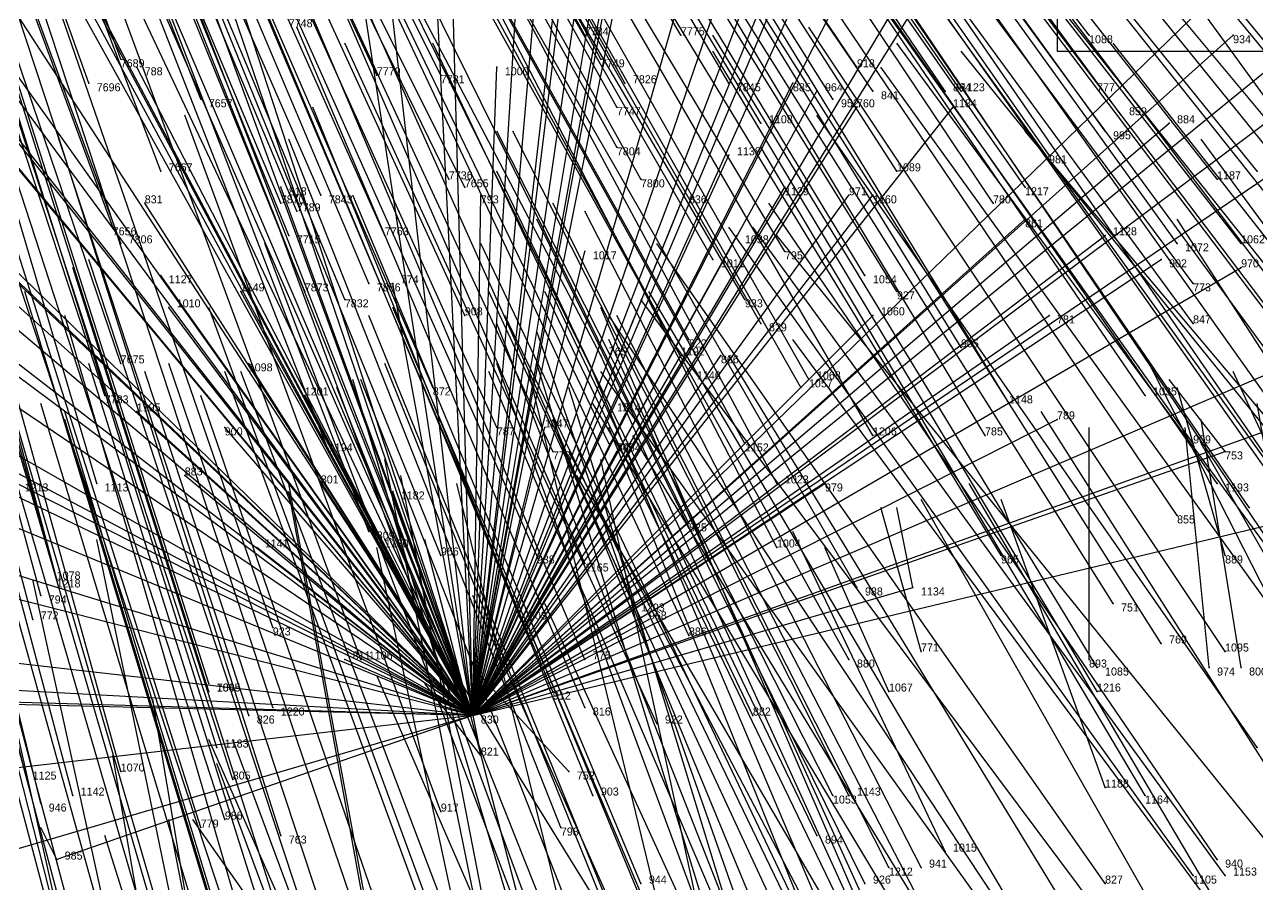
# Model space of a CAD drawing. Extents: x -0.5 to 0.59, y -0.5 to 0.59.
# Drawn here: x 0.102 to 0.256, y -0.4161 to -0.3087 of the extents above; entities that cross this region are included whole.
import ezdxf

# ---------------------------------------------------------------- set-up
doc = ezdxf.new("R2010")
doc.units = 0
for name, color, linetype in [('Clients', 3, 'CONTINUOUS'), ('Facilities', 3, 'CONTINUOUS'), ('Facilities_lines', 3, 'CONTINUOUS'), ('Min_max_boxes', 1, 'CONTINUOUS'), ('Normals', 1, 'CONTINUOUS'), ('Source_points', 5, 'CONTINUOUS'), ('Text', 3, 'CONTINUOUS')]:
    doc.layers.add(name, color=color, linetype=linetype)

msp = doc.modelspace()

# ---------------------------------------------------------------- linework, layer by layer
at = {"layer": 'Clients', "color": 5}
for p in [(0.253, -0.31, -1.25), (0.116, -0.314, -1.25), (0.161, -0.314, -1.25), (0.198, -0.316, -1.25), (0.201, -0.317, -1.25), (0.206, -0.319, -1.25), (0.218, -0.319, -1.25), (0.245, -0.321, -1.25), (0.19, -0.325, -1.25), (0.134, -0.329, -1.25), (0.197, -0.329, -1.25), (0.117, -0.331, -1.25), (0.159, -0.33, -1.25), (0.184, -0.331, -1.25), (0.205, -0.33, -1.25), (0.208, -0.33, -1.25), (0.227, -0.333, -1.25), (0.191, -0.335, -1.25), (0.237, -0.335, -1.25), (0.172, -0.337, -1.25), (0.244, -0.338, -1.25), (0.119, -0.34, -1.25), (0.254, -0.339, -1.25), (0.148, -0.341, -1.25), (0.129, -0.342, -1.25), (0.12, -0.344, -1.25), (0.208, -0.345, -1.25), (0.23, -0.345, -1.25), (0.13, -0.351, -1.25), (0.184, -0.35, -1.25), (0.189, -0.35, -1.25), (0.137, -0.355, -1.25), (0.116, -0.357, -1.25), (0.231, -0.358, -1.25), (0.127, -0.359, -1.25), (0.167, -0.359, -1.25), (0.176, -0.362, -1.25), (0.252, -0.362, -1.25), (0.122, -0.365, -1.25), (0.139, -0.366, -1.25), (0.202, -0.366, -1.25), (0.148, -0.367, -1.25), (0.131, -0.374, -1.25), (0.147, -0.373, -1.25), (0.213, -0.379, -1.25), (0.18, -0.383, -1.25), (0.142, -0.388, -1.25), (0.159, -0.4, -1.25), (0.106, -0.413, -1.25)]:
    msp.add_point(p, dxfattribs=at)
at = {"layer": 'Facilities', "color": 3}
for p in [(0.172, -0.31, -0.886), (0.184, -0.31, -0.9), (0.235, -0.31, -0.973), (0.114, -0.313, -0.833), (0.174, -0.313, -0.895), (0.206, -0.314, -0.938), (0.146, -0.315, -0.867), (0.154, -0.315, -0.877), (0.11, -0.316, -0.837), (0.177, -0.316, -0.906), (0.19, -0.316, -0.922), (0.208, -0.317, -0.949), (0.217, -0.317, -0.96), (0.219, -0.317, -0.962), (0.236, -0.316, -0.987), (0.124, -0.318, -0.854), (0.203, -0.318, -0.944), (0.176, -0.319, -0.911), (0.239, -0.32, -0.998), (0.194, -0.321, -0.937), (0.237, -0.322, -1), (0.176, -0.324, -0.922), (0.23, -0.325, -0.996), (0.119, -0.327, -0.87), (0.155, -0.328, -0.906), (0.179, -0.328, -0.934), (0.211, -0.327, -0.971), (0.251, -0.328, -1.031), (0.256, -0.327, -1.039), (0.157, -0.329, -0.911), (0.227, -0.329, -1), (0.134, -0.331, -0.891), (0.139, -0.33, -0.895), (0.223, -0.331, -0.997), (0.136, -0.332, -0.896), (0.113, -0.334, -0.881), (0.135, -0.335, -0.904), (0.147, -0.335, -0.914), (0.114, -0.336, -0.886), (0.197, -0.337, -0.976), (0.246, -0.336, -1.042), (0.254, -0.336, -1.052), (0.188, -0.338, -0.968), (0.207, -0.34, -0.996), (0.145, -0.341, -0.927), (0.248, -0.341, -1.054), (0.137, -0.342, -0.92), (0.142, -0.343, -0.929), (0.192, -0.343, -0.982), (0.211, -0.342, -1.005), (0.157, -0.345, -0.947), (0.194, -0.346, -0.993), (0.248, -0.346, -1.063), (0.185, -0.348, -0.986), (0.219, -0.349, -1.029), (0.114, -0.351, -0.922), (0.174, -0.35, -0.977), (0.185, -0.352, -0.995), (0.153, -0.354, -0.965), (0.199, -0.354, -1.015), (0.2, -0.353, -1.014), (0.112, -0.355, -0.931), (0.242, -0.355, -1.075), (0.175, -0.356, -0.992), (0.225, -0.356, -1.052), (0.161, -0.359, -0.984), (0.208, -0.36, -1.038), (0.222, -0.36, -1.057), (0.175, -0.361, -1.004), (0.192, -0.361, -1.023), (0.248, -0.361, -1.095), (0.14, -0.362, -0.969), (0.168, -0.362, -0.998), (0.111, -0.366, -0.958), (0.196, -0.366, -1.037), (0.251, -0.366, -1.111), (0.255, -0.369, -1.122), (0.185, -0.371, -1.037), (0.246, -0.37, -1.111), (0.145, -0.372, -0.999), (0.196, -0.374, -1.055), (0.154, -0.375, -1.013), (0.166, -0.375, -1.025), (0.224, -0.375, -1.092), (0.252, -0.375, -1.25), (0.172, -0.376, -1.034), (0.106, -0.378, -0.981), (0.106, -0.378, -0.981), (0.104, -0.38, -0.986), (0.206, -0.379, -1.08), (0.178, -0.381, -1.052), (0.238, -0.381, -1.124), (0.103, -0.383, -0.991), (0.164, -0.383, -1.041), (0.133, -0.384, -1.016), (0.185, -0.385, -1.066), (0.244, -0.386, -1.141), (0.144, -0.388, -1.035), (0.172, -0.388, -1.061), (0.205, -0.388, -1.098), (0.214, -0.387, -1.25), (0.235, -0.388, -1.25), (0.252, -0.387, -1.153), (0.236, -0.389, -1.139), (0.25, -0.389, -1.25), (0.254, -0.389, -1.25), (0.125, -0.391, -1.027), (0.125, -0.392, -1.028), (0.168, -0.392, -1.067), (0.21, -0.392, -1.25), (0.236, -0.392, -1.142), (0.133, -0.394, -1.041), (0.172, -0.394, -1.075), (0.13, -0.395, -1.04), (0.158, -0.395, -1.25), (0.193, -0.395, -1.098), (0.181, -0.396, -1.089), (0.126, -0.399, -1.046), (0.256, -0.399, -1.185), (0.102, -0.402, -1.037), (0.114, -0.402, -1.044), (0.17, -0.402, -1.25), (0.128, -0.403, -1.056), (0.108, -0.405, -1.047), (0.173, -0.405, -1.101), (0.203, -0.405, -1.132), (0.205, -0.405, -1.135), (0.237, -0.404, -1.25), (0.242, -0.405, -1.179), (0.104, -0.406, -1.048), (0.127, -0.408, -1.067), (0.154, -0.407, -1.088), (0.124, -0.409, -1.068), (0.169, -0.409, -1.107), (0.134, -0.41, -1.079), (0.201, -0.41, -1.142), (0.217, -0.412, -1.25), (0.21, -0.414, -1.161), (0.214, -0.414, -1.165), (0.251, -0.413, -1.209), (0.248, -0.415, -1.21), (0.252, -0.415, -1.214), (0.179, -0.416, -1.132), (0.207, -0.416, -1.162), (0.237, -0.416, -1.196)]:
    msp.add_point(p, dxfattribs=at)
at = {"layer": 'Facilities_lines', "color": 3}
for q in [(0.085, -0.257, -1.25), (0.111, -0.257, -1.25), (0.211, -0.256, -1.25), (0.181, -0.257, -1.25), (0.083, -0.26, -1.25), (0.215, -0.26, -1.25), (0.059, -0.261, -1.25), (0.064, -0.263, -1.25), (0.166, -0.263, -1.25), (0.106, -0.264, -1.25), (0.143, -0.264, -1.25), (0.111, -0.267, -1.25), (0.169, -0.268, -1.25), (0.091, -0.269, -1.25), (0.109, -0.269, -1.25), (0.099, -0.27, -1.25), (0.236, -0.27, -1.25), (0.181, -0.271, -1.25), (0.104, -0.272, -1.25), (0.08, -0.275, -1.25), (0.181, -0.28, -1.25), (0.039, -0.282, -1.25), (0.046, -0.286, -1.25), (0.174, -0.285, -1.25), (0.038, -0.287, -1.25), (0.069, -0.288, -1.25), (0.1, -0.288, -1.25), (0.155, -0.287, -1.25), (0.195, -0.287, -1.25), (0.034, -0.29, -1.25), (0.177, -0.29, -1.25), (0.22, -0.291, -1.25), (0.211, -0.291, -1.25), (0.05, -0.292, -1.25), (0.153, -0.295, -1.25), (0.143, -0.297, -1.25), (0.17, -0.297, -1.25), (0.259, -0.297, -1.25), (0.081, -0.298, -1.25), (0.186, -0.298, -1.25), (0.169, -0.299, -1.25), (0.197, -0.299, -1.25), (0.08, -0.301, -1.25), (0.128, -0.303, -1.25), (0.216, -0.302, -1.25), (0.199, -0.304, -1.25), (0.12, -0.306, -1.25), (0.265, -0.308, -1.25), (0.091, -0.31, -1.25), (0.253, -0.31, -1.25), (0.116, -0.314, -1.25), (0.161, -0.314, -1.25), (0.265, -0.315, -1.25), (0.057, -0.317, -1.25), (0.198, -0.316, -1.25), (0.201, -0.317, -1.25), (0.206, -0.319, -1.25), (0.218, -0.319, -1.25), (0.245, -0.321, -1.25), (0.267, -0.321, -1.25), (0.053, -0.324, -1.25), (0.064, -0.325, -1.25), (0.19, -0.325, -1.25), (0.034, -0.329, -1.25), (0.134, -0.329, -1.25), (0.197, -0.329, -1.25), (0.046, -0.331, -1.25), (0.117, -0.331, -1.25), (0.159, -0.33, -1.25), (0.205, -0.33, -1.25), (0.208, -0.33, -1.25), (0.184, -0.331, -1.25), (0.227, -0.333, -1.25), (0.191, -0.335, -1.25), (0.237, -0.335, -1.25), (0.172, -0.337, -1.25), (0.244, -0.338, -1.25), (0.119, -0.34, -1.25), (0.254, -0.339, -1.25), (0.148, -0.341, -1.25), (0.129, -0.342, -1.25), (0.034, -0.344, -1.25), (0.12, -0.344, -1.25), (0.23, -0.345, -1.25), (0.208, -0.345, -1.25), (0.272, -0.346, -1.25), (0.13, -0.351, -1.25), (0.189, -0.35, -1.25), (0.184, -0.35, -1.25), (0.275, -0.353, -1.25), (0.137, -0.355, -1.25), (0.116, -0.357, -1.25), (0.231, -0.358, -1.25), (0.041, -0.359, -1.25), (0.083, -0.359, -1.25), (0.127, -0.359, -1.25), (0.167, -0.359, -1.25), (0.252, -0.362, -1.25), (0.176, -0.362, -1.25), (0.122, -0.365, -1.25), (0.101, -0.366, -1.25), (0.139, -0.366, -1.25), (0.202, -0.366, -1.25), (0.148, -0.367, -1.25), (0.275, -0.367, -1.25), (0.06, -0.37, -1.25), (0.131, -0.374, -1.25), (0.147, -0.373, -1.25), (0.213, -0.379, -1.25), (0.18, -0.383, -1.25), (0.062, -0.384, -1.25), (0.142, -0.388, -1.25), (0.067, -0.39, -1.25), (0.033, -0.392, -1.25), (0.088, -0.393, -1.25), (0.062, -0.406, -1.25), (0.076, -0.419, -1.25), (0.106, -0.413, -1.25), (0.159, -0.4, -1.25)]:
    msp.add_line((0.158, -0.395, -1.25), q, dxfattribs=at)
at = {"layer": 'Min_max_boxes', "color": 1}
for p, q in [((0.231, -0.039, -1.25), (0.231, -0.312, -1.25)), ((0.231, -0.039, -1.25), (0.231, -0.312, -1.25)), ((0.231, -0.312, -1.25), (0.421, -0.312, -1.25)), ((0.231, -0.312, -1.25), (0.421, -0.312, -1.25)), ((0.231, -0.312, -1.25), (0.231, -0.312, -1.25))]:
    msp.add_line(p, q, dxfattribs=at)
at = {"layer": 'Normals', "color": 1}
for p, q in [((0.114, -0.313, -0.833), (0.082, -0.226, -0.871)), ((0.11, -0.316, -0.837), (0.079, -0.229, -0.874)), ((0.172, -0.31, -0.886), (0.128, -0.229, -0.924)), ((0.184, -0.31, -0.9), (0.137, -0.229, -0.937)), ((0.146, -0.315, -0.867), (0.107, -0.231, -0.905)), ((0.124, -0.318, -0.854), (0.09, -0.232, -0.891)), ((0.174, -0.313, -0.895), (0.13, -0.232, -0.933)), ((0.154, -0.315, -0.877), (0.113, -0.233, -0.915)), ((0.177, -0.316, -0.906), (0.132, -0.235, -0.943)), ((0.19, -0.316, -0.922), (0.143, -0.236, -0.96)), ((0.206, -0.314, -0.938), (0.154, -0.237, -0.976)), ((0.235, -0.31, -0.973), (0.179, -0.236, -1.01)), ((0.176, -0.319, -0.911), (0.131, -0.238, -0.948)), ((0.119, -0.327, -0.87), (0.086, -0.24, -0.907)), ((0.203, -0.318, -0.944), (0.154, -0.24, -0.981)), ((0.217, -0.317, -0.96), (0.165, -0.24, -0.997)), ((0.219, -0.317, -0.962), (0.166, -0.24, -0.999)), ((0.194, -0.321, -0.937), (0.146, -0.241, -0.975)), ((0.208, -0.317, -0.949), (0.156, -0.241, -0.986)), ((0.176, -0.324, -0.922), (0.131, -0.243, -0.959)), ((0.236, -0.316, -0.987), (0.18, -0.242, -1.023)), ((0.155, -0.328, -0.906), (0.114, -0.244, -0.943)), ((0.134, -0.331, -0.891), (0.098, -0.245, -0.929)), ((0.136, -0.332, -0.896), (0.1, -0.246, -0.934)), ((0.139, -0.33, -0.895), (0.102, -0.245, -0.933)), ((0.157, -0.329, -0.911), (0.115, -0.245, -0.947)), ((0.239, -0.32, -0.998), (0.184, -0.245, -1.035)), ((0.113, -0.334, -0.881), (0.081, -0.247, -0.918)), ((0.179, -0.328, -0.934), (0.134, -0.247, -0.971)), ((0.237, -0.322, -1), (0.183, -0.247, -1.037)), ((0.114, -0.336, -0.886), (0.082, -0.249, -0.924)), ((0.135, -0.335, -0.904), (0.1, -0.249, -0.941)), ((0.211, -0.327, -0.971), (0.16, -0.248, -1.008)), ((0.23, -0.325, -0.996), (0.177, -0.249, -1.033)), ((0.147, -0.335, -0.914), (0.109, -0.25, -0.951)), ((0.223, -0.331, -0.997), (0.171, -0.253, -1.034)), ((0.227, -0.329, -1), (0.174, -0.253, -1.037)), ((0.251, -0.328, -1.031), (0.193, -0.254, -1.068)), ((0.256, -0.327, -1.039), (0.198, -0.255, -1.076)), ((0.137, -0.342, -0.92), (0.102, -0.256, -0.957)), ((0.142, -0.343, -0.929), (0.106, -0.257, -0.965)), ((0.145, -0.341, -0.927), (0.109, -0.256, -0.964)), ((0.197, -0.337, -0.976), (0.149, -0.257, -1.013)), ((0.188, -0.338, -0.968), (0.142, -0.258, -1.005)), ((0.262, -0.33, -1.053), (0.204, -0.258, -1.091)), ((0.157, -0.345, -0.947), (0.118, -0.26, -0.984)), ((0.207, -0.34, -0.996), (0.159, -0.261, -1.034)), ((0.246, -0.336, -1.042), (0.192, -0.261, -1.079)), ((0.114, -0.351, -0.922), (0.084, -0.263, -0.958)), ((0.192, -0.343, -0.982), (0.145, -0.263, -1.02)), ((0.211, -0.342, -1.005), (0.162, -0.263, -1.042)), ((0.254, -0.336, -1.052), (0.197, -0.263, -1.09)), ((0.262, -0.336, -1.065), (0.204, -0.263, -1.103)), ((0.194, -0.346, -0.993), (0.148, -0.266, -1.031)), ((0.27, -0.336, -1.079), (0.211, -0.265, -1.116)), ((0.112, -0.355, -0.931), (0.083, -0.267, -0.968)), ((0.174, -0.35, -0.977), (0.131, -0.268, -1.015)), ((0.185, -0.348, -0.986), (0.14, -0.267, -1.023)), ((0.248, -0.341, -1.054), (0.193, -0.267, -1.092)), ((0.153, -0.354, -0.965), (0.116, -0.269, -1.002)), ((0.219, -0.349, -1.029), (0.17, -0.269, -1.066)), ((0.185, -0.352, -0.995), (0.141, -0.271, -1.033)), ((0.248, -0.346, -1.063), (0.193, -0.271, -1.101)), ((0.2, -0.353, -1.014), (0.154, -0.272, -1.051)), ((0.262, -0.345, -1.082), (0.204, -0.272, -1.12)), ((0.175, -0.356, -0.992), (0.134, -0.273, -1.03)), ((0.199, -0.354, -1.015), (0.153, -0.273, -1.052)), ((0.14, -0.362, -0.969), (0.106, -0.275, -1.007)), ((0.161, -0.359, -0.984), (0.123, -0.275, -1.022)), ((0.261, -0.349, -1.091), (0.205, -0.275, -1.128)), ((0.264, -0.349, -1.093), (0.208, -0.275, -1.13)), ((0.225, -0.356, -1.052), (0.176, -0.276, -1.088)), ((0.262, -0.351, -1.095), (0.206, -0.277, -1.132)), ((0.111, -0.366, -0.958), (0.085, -0.278, -0.995)), ((0.168, -0.362, -0.998), (0.129, -0.278, -1.036)), ((0.175, -0.361, -1.004), (0.135, -0.278, -1.042)), ((0.192, -0.361, -1.023), (0.147, -0.28, -1.059)), ((0.208, -0.36, -1.038), (0.161, -0.279, -1.075)), ((0.222, -0.36, -1.057), (0.174, -0.28, -1.093)), ((0.242, -0.355, -1.075), (0.19, -0.279, -1.113)), ((0.262, -0.356, -1.105), (0.207, -0.281, -1.142)), ((0.196, -0.366, -1.037), (0.152, -0.284, -1.074)), ((0.293, -0.356, -1.152), (0.234, -0.284, -1.189)), ((0.294, -0.356, -1.155), (0.235, -0.284, -1.192)), ((0.145, -0.372, -0.999), (0.112, -0.286, -1.037)), ((0.248, -0.361, -1.095), (0.194, -0.285, -1.132)), ((0.106, -0.378, -0.981), (0.082, -0.288, -1.018)), ((0.185, -0.371, -1.037), (0.144, -0.288, -1.074)), ((0.257, -0.363, -1.113), (0.203, -0.288, -1.15)), ((0.106, -0.378, -0.981), (0.081, -0.289, -1.019)), ((0.154, -0.375, -1.013), (0.119, -0.289, -1.051)), ((0.104, -0.38, -0.986), (0.08, -0.291, -1.023)), ((0.166, -0.375, -1.025), (0.128, -0.29, -1.062)), ((0.172, -0.376, -1.034), (0.135, -0.291, -1.072)), ((0.196, -0.374, -1.055), (0.153, -0.291, -1.092)), ((0.251, -0.366, -1.111), (0.198, -0.29, -1.148)), ((0.103, -0.383, -0.991), (0.079, -0.293, -1.028)), ((0.246, -0.37, -1.111), (0.194, -0.293, -1.148)), ((0.255, -0.369, -1.122), (0.203, -0.293, -1.159)), ((0.267, -0.369, -1.139), (0.213, -0.293, -1.176)), ((0.133, -0.384, -1.016), (0.103, -0.297, -1.054)), ((0.164, -0.383, -1.041), (0.128, -0.297, -1.078)), ((0.178, -0.381, -1.052), (0.14, -0.296, -1.088)), ((0.224, -0.375, -1.092), (0.176, -0.296, -1.13)), ((0.185, -0.385, -1.066), (0.145, -0.3, -1.103)), ((0.206, -0.379, -1.08), (0.16, -0.299, -1.117)), ((0.26, -0.377, -1.145), (0.208, -0.3, -1.181)), ((0.267, -0.377, -1.154), (0.214, -0.3, -1.191)), ((0.144, -0.388, -1.035), (0.112, -0.301, -1.072)), ((0.125, -0.391, -1.027), (0.097, -0.303, -1.065)), ((0.172, -0.388, -1.061), (0.136, -0.303, -1.099)), ((0.238, -0.381, -1.124), (0.189, -0.303, -1.161)), ((0.125, -0.392, -1.028), (0.097, -0.304, -1.066)), ((0.305, -0.384, -1.227), (0.247, -0.304, -1.216)), ((0.133, -0.394, -1.041), (0.104, -0.306, -1.077)), ((0.271, -0.384, -1.174), (0.216, -0.306, -1.204)), ((0.13, -0.395, -1.04), (0.101, -0.307, -1.077)), ((0.168, -0.392, -1.067), (0.132, -0.307, -1.104)), ((0.205, -0.388, -1.098), (0.16, -0.307, -1.135)), ((0.244, -0.386, -1.141), (0.194, -0.307, -1.178)), ((0.172, -0.394, -1.075), (0.136, -0.309, -1.113)), ((0.252, -0.387, -1.153), (0.2, -0.309, -1.19)), ((0.126, -0.399, -1.046), (0.098, -0.31, -1.083)), ((0.181, -0.396, -1.089), (0.142, -0.311, -1.125)), ((0.193, -0.395, -1.098), (0.153, -0.311, -1.135)), ((0.236, -0.389, -1.139), (0.188, -0.31, -1.176)), ((0.269, -0.39, -1.184), (0.211, -0.311, -1.203)), ((0.3, -0.39, -1.23), (0.238, -0.311, -1.223)), ((0.253, -0.31, -1.25), (0.253, -0.31, -1.15)), ((0.102, -0.402, -1.037), (0.08, -0.312, -1.075)), ((0.114, -0.402, -1.044), (0.089, -0.312, -1.081)), ((0.236, -0.392, -1.142), (0.188, -0.312, -1.18)), ((0.282, -0.39, -1.202), (0.219, -0.312, -1.21)), ((0.128, -0.403, -1.056), (0.099, -0.314, -1.094)), ((0.116, -0.314, -1.25), (0.116, -0.314, -1.15)), ((0.161, -0.314, -1.25), (0.161, -0.314, -1.15)), ((0.266, -0.393, -1.187), (0.209, -0.314, -1.206)), ((0.108, -0.405, -1.047), (0.084, -0.315, -1.085)), ((0.104, -0.406, -1.048), (0.082, -0.316, -1.085)), ((0.198, -0.316, -1.25), (0.198, -0.316, -1.15)), ((0.201, -0.317, -1.25), (0.201, -0.317, -1.15)), ((0.127, -0.408, -1.067), (0.098, -0.319, -1.105)), ((0.154, -0.407, -1.088), (0.122, -0.32, -1.125)), ((0.173, -0.405, -1.101), (0.138, -0.319, -1.138)), ((0.256, -0.399, -1.185), (0.201, -0.32, -1.211)), ((0.206, -0.319, -1.25), (0.206, -0.319, -1.15)), ((0.218, -0.319, -1.25), (0.218, -0.319, -1.15)), ((0.124, -0.409, -1.068), (0.096, -0.321, -1.106)), ((0.245, -0.321, -1.25), (0.245, -0.321, -1.15)), ((0.134, -0.41, -1.079), (0.106, -0.322, -1.117)), ((0.169, -0.409, -1.107), (0.135, -0.323, -1.144)), ((0.203, -0.405, -1.132), (0.161, -0.322, -1.17)), ((0.205, -0.405, -1.135), (0.163, -0.322, -1.172)), ((0.291, -0.398, -1.233), (0.227, -0.322, -1.218)), ((0.302, -0.395, -1.25), (0.249, -0.323, -1.206)), ((0.19, -0.325, -1.25), (0.19, -0.325, -1.15)), ((0.242, -0.405, -1.179), (0.194, -0.324, -1.214)), ((0.201, -0.41, -1.142), (0.161, -0.327, -1.18)), ((0.134, -0.329, -1.25), (0.134, -0.329, -1.15)), ((0.197, -0.329, -1.25), (0.197, -0.329, -1.15)), ((0.127, -0.419, -1.095), (0.098, -0.331, -1.133)), ((0.117, -0.331, -1.25), (0.117, -0.331, -1.15)), ((0.179, -0.416, -1.132), (0.143, -0.33, -1.169)), ((0.159, -0.33, -1.25), (0.159, -0.33, -1.15)), ((0.21, -0.414, -1.161), (0.168, -0.331, -1.199)), ((0.184, -0.331, -1.25), (0.184, -0.331, -1.15)), ((0.251, -0.413, -1.209), (0.195, -0.331, -1.215)), ((0.205, -0.33, -1.25), (0.205, -0.33, -1.15)), ((0.208, -0.33, -1.25), (0.208, -0.33, -1.15)), ((0.165, -0.419, -1.125), (0.133, -0.332, -1.163)), ((0.214, -0.414, -1.165), (0.172, -0.332, -1.203)), ((0.207, -0.416, -1.162), (0.166, -0.333, -1.2)), ((0.248, -0.415, -1.21), (0.19, -0.334, -1.217)), ((0.252, -0.415, -1.214), (0.193, -0.334, -1.219)), ((0.227, -0.333, -1.25), (0.227, -0.333, -1.15)), ((0.288, -0.398, -1.25), (0.246, -0.333, -1.186)), ((0.191, -0.335, -1.25), (0.191, -0.335, -1.15)), ((0.259, -0.413, -1.218), (0.196, -0.335, -1.216)), ((0.237, -0.335, -1.25), (0.237, -0.335, -1.15)), ((0.165, -0.423, -1.136), (0.132, -0.336, -1.173)), ((0.199, -0.42, -1.161), (0.159, -0.336, -1.199)), ((0.172, -0.337, -1.25), (0.172, -0.337, -1.15)), ((0.237, -0.416, -1.196), (0.181, -0.336, -1.22)), ((0.121, -0.427, -1.11), (0.095, -0.338, -1.147)), ((0.139, -0.426, -1.119), (0.11, -0.338, -1.157)), ((0.244, -0.338, -1.25), (0.244, -0.338, -1.15)), ((0.136, -0.427, -1.121), (0.108, -0.339, -1.159)), ((0.119, -0.34, -1.25), (0.119, -0.34, -1.15)), ((0.254, -0.339, -1.25), (0.254, -0.339, -1.15)), ((0.148, -0.341, -1.25), (0.148, -0.341, -1.15)), ((0.12, -0.431, -1.119), (0.094, -0.342, -1.157)), ((0.129, -0.431, -1.124), (0.102, -0.342, -1.161)), ((0.129, -0.342, -1.25), (0.129, -0.342, -1.15)), ((0.199, -0.426, -1.176), (0.16, -0.342, -1.214)), ((0.208, -0.427, -1.189), (0.167, -0.342, -1.221)), ((0.238, -0.422, -1.21), (0.179, -0.343, -1.229)), ((0.229, -0.425, -1.208), (0.18, -0.342, -1.232)), ((0.133, -0.434, -1.134), (0.107, -0.345, -1.172)), ((0.12, -0.344, -1.25), (0.12, -0.344, -1.15)), ((0.157, -0.431, -1.146), (0.125, -0.344, -1.184)), ((0.18, -0.431, -1.167), (0.145, -0.345, -1.205)), ((0.184, -0.429, -1.168), (0.148, -0.344, -1.206)), ((0.202, -0.428, -1.183), (0.162, -0.345, -1.221)), ((0.212, -0.432, -1.204), (0.174, -0.344, -1.231)), ((0.23, -0.428, -1.214), (0.175, -0.345, -1.224)), ((0.222, -0.434, -1.218), (0.176, -0.345, -1.225)), ((0.208, -0.345, -1.25), (0.208, -0.345, -1.15)), ((0.23, -0.345, -1.25), (0.23, -0.345, -1.15)), ((0.11, -0.436, -1.125), (0.087, -0.346, -1.162)), ((0.196, -0.435, -1.193), (0.161, -0.346, -1.22)), ((0.198, -0.438, -1.202), (0.166, -0.347, -1.229)), ((0.216, -0.438, -1.222), (0.175, -0.348, -1.234)), ((0.255, -0.425, -1.239), (0.198, -0.348, -1.208)), ((0.138, -0.44, -1.154), (0.11, -0.351, -1.19)), ((0.15, -0.439, -1.161), (0.12, -0.351, -1.197)), ((0.13, -0.351, -1.25), (0.13, -0.351, -1.15)), ((0.183, -0.44, -1.191), (0.147, -0.351, -1.22)), ((0.195, -0.443, -1.21), (0.161, -0.351, -1.231)), ((0.195, -0.445, -1.216), (0.166, -0.351, -1.233)), ((0.215, -0.44, -1.224), (0.174, -0.35, -1.236)), ((0.184, -0.35, -1.25), (0.184, -0.35, -1.15)), ((0.189, -0.35, -1.25), (0.189, -0.35, -1.15)), ((0.24, -0.432, -1.236), (0.19, -0.35, -1.209)), ((0.268, -0.401, -1.25), (0.242, -0.35, -1.168)), ((0.146, -0.44, -1.159), (0.117, -0.352, -1.196)), ((0.159, -0.439, -1.167), (0.127, -0.352, -1.204)), ((0.162, -0.439, -1.17), (0.129, -0.352, -1.207)), ((0.198, -0.441, -1.209), (0.16, -0.352, -1.234)), ((0.188, -0.447, -1.213), (0.165, -0.352, -1.231)), ((0.212, -0.444, -1.229), (0.173, -0.352, -1.237)), ((0.232, -0.433, -1.229), (0.174, -0.352, -1.228)), ((0.271, -0.391, -1.25), (0.253, -0.352, -1.159)), ((0.118, -0.443, -1.147), (0.093, -0.354, -1.184)), ((0.176, -0.442, -1.188), (0.141, -0.354, -1.222)), ((0.171, -0.447, -1.197), (0.143, -0.353, -1.216)), ((0.179, -0.442, -1.192), (0.144, -0.353, -1.221)), ((0.199, -0.449, -1.228), (0.17, -0.354, -1.235)), ((0.252, -0.362, -1.25), (0.245, -0.353, -1.151)), ((0.252, -0.375, -1.25), (0.246, -0.354, -1.152)), ((0.154, -0.442, -1.171), (0.124, -0.355, -1.208)), ((0.137, -0.355, -1.25), (0.137, -0.355, -1.15)), ((0.114, -0.447, -1.153), (0.09, -0.357, -1.19)), ((0.115, -0.447, -1.153), (0.091, -0.357, -1.189)), ((0.131, -0.445, -1.159), (0.104, -0.356, -1.196)), ((0.134, -0.446, -1.164), (0.107, -0.357, -1.201)), ((0.116, -0.357, -1.25), (0.116, -0.357, -1.15)), ((0.224, -0.441, -1.238), (0.173, -0.356, -1.226)), ((0.269, -0.42, -1.25), (0.229, -0.357, -1.184)), ((0.261, -0.385, -1.25), (0.256, -0.356, -1.154)), ((0.134, -0.447, -1.166), (0.107, -0.358, -1.203)), ((0.206, -0.45, -1.238), (0.168, -0.358, -1.243)), ((0.231, -0.358, -1.25), (0.231, -0.358, -1.15)), ((0.254, -0.389, -1.25), (0.249, -0.358, -1.155)), ((0.127, -0.359, -1.25), (0.127, -0.359, -1.15)), ((0.167, -0.359, -1.25), (0.167, -0.359, -1.15)), ((0.212, -0.451, -1.245), (0.175, -0.359, -1.23)), ((0.229, -0.444, -1.248), (0.178, -0.36, -1.229)), ((0.235, -0.388, -1.25), (0.235, -0.359, -1.154)), ((0.25, -0.389, -1.25), (0.247, -0.359, -1.155)), ((0.127, -0.45, -1.169), (0.101, -0.361, -1.206)), ((0.269, -0.396, -1.25), (0.249, -0.361, -1.159)), ((0.114, -0.453, -1.169), (0.09, -0.363, -1.205)), ((0.167, -0.461, -1.226), (0.147, -0.363, -1.225)), ((0.214, -0.446, -1.25), (0.17, -0.362, -1.217)), ((0.195, -0.46, -1.249), (0.174, -0.363, -1.24)), ((0.176, -0.362, -1.25), (0.176, -0.362, -1.15)), ((0.122, -0.365, -1.25), (0.122, -0.365, -1.15)), ((0.168, -0.463, -1.231), (0.149, -0.365, -1.225)), ((0.22, -0.449, -1.25), (0.171, -0.365, -1.227)), ((0.153, -0.464, -1.222), (0.135, -0.366, -1.221)), ((0.139, -0.366, -1.25), (0.139, -0.366, -1.15)), ((0.177, -0.452, -1.25), (0.156, -0.366, -1.202)), ((0.202, -0.366, -1.25), (0.202, -0.366, -1.15)), ((0.256, -0.427, -1.25), (0.22, -0.366, -1.179)), ((0.153, -0.466, -1.226), (0.135, -0.367, -1.223)), ((0.148, -0.367, -1.25), (0.148, -0.367, -1.15)), ((0.247, -0.426, -1.25), (0.214, -0.368, -1.176)), ((0.237, -0.404, -1.25), (0.224, -0.368, -1.158)), ((0.214, -0.387, -1.25), (0.209, -0.369, -1.152)), ((0.213, -0.379, -1.25), (0.211, -0.369, -1.151)), ((0.117, -0.468, -1.205), (0.095, -0.37, -1.213)), ((0.217, -0.412, -1.25), (0.198, -0.372, -1.16)), ((0.131, -0.47, -1.221), (0.111, -0.373, -1.218)), ((0.131, -0.374, -1.25), (0.131, -0.374, -1.15)), ((0.166, -0.467, -1.24), (0.146, -0.374, -1.211)), ((0.147, -0.373, -1.25), (0.147, -0.373, -1.15)), ((0.176, -0.465, -1.242), (0.152, -0.373, -1.208)), ((0.21, -0.392, -1.25), (0.202, -0.374, -1.152)), ((0.124, -0.474, -1.226), (0.103, -0.378, -1.208)), ((0.184, -0.438, -1.25), (0.158, -0.38, -1.173)), ((0.189, -0.429, -1.25), (0.167, -0.381, -1.165)), ((0.18, -0.383, -1.25), (0.18, -0.383, -1.15)), ((0.184, -0.43, -1.25), (0.165, -0.384, -1.163)), ((0.142, -0.388, -1.25), (0.142, -0.388, -1.15)), ((0.17, -0.402, -1.25), (0.158, -0.389, -1.152)), ((0.163, -0.429, -1.25), (0.146, -0.39, -1.159)), ((0.159, -0.4, -1.25), (0.152, -0.391, -1.151)), ((0.177, -0.424, -1.25), (0.156, -0.39, -1.158)), ((0.129, -0.458, -1.25), (0.118, -0.393, -1.174)), ((0.158, -0.395, -1.25), (0.158, -0.395, -1.15)), ((0.145, -0.443, -1.25), (0.125, -0.398, -1.163)), ((0.147, -0.449, -1.25), (0.128, -0.398, -1.166)), ((0.122, -0.452, -1.25), (0.113, -0.4, -1.165)), ((0.145, -0.452, -1.25), (0.126, -0.401, -1.166)), ((0.128, -0.449, -1.25), (0.12, -0.408, -1.159)), ((0.135, -0.425, -1.25), (0.123, -0.408, -1.152)), ((0.106, -0.413, -1.25), (0.104, -0.409, -1.15)), ((0.118, -0.429, -1.25), (0.112, -0.41, -1.152))]:
    msp.add_line(p, q, dxfattribs=at)
at = {"layer": 'Source_points', "color": 5}
for p in [(0.172, -0.31, -0.886), (0.184, -0.31, -0.9), (0.235, -0.31, -0.973), (0.253, -0.31, -1.25), (0.114, -0.313, -0.833), (0.116, -0.314, -1.25), (0.161, -0.314, -1.25), (0.174, -0.313, -0.895), (0.206, -0.314, -0.938), (0.146, -0.315, -0.867), (0.154, -0.315, -0.877), (0.11, -0.316, -0.837), (0.177, -0.316, -0.906), (0.19, -0.316, -0.922), (0.198, -0.316, -1.25), (0.201, -0.317, -1.25), (0.208, -0.317, -0.949), (0.217, -0.317, -0.96), (0.219, -0.317, -0.962), (0.236, -0.316, -0.987), (0.124, -0.318, -0.854), (0.203, -0.318, -0.944), (0.176, -0.319, -0.911), (0.206, -0.319, -1.25), (0.218, -0.319, -1.25), (0.239, -0.32, -0.998), (0.194, -0.321, -0.937), (0.245, -0.321, -1.25), (0.237, -0.322, -1), (0.176, -0.324, -0.922), (0.19, -0.325, -1.25), (0.23, -0.325, -0.996), (0.119, -0.327, -0.87), (0.155, -0.328, -0.906), (0.179, -0.328, -0.934), (0.211, -0.327, -0.971), (0.251, -0.328, -1.031), (0.256, -0.327, -1.039), (0.134, -0.329, -1.25), (0.157, -0.329, -0.911), (0.197, -0.329, -1.25), (0.227, -0.329, -1), (0.117, -0.331, -1.25), (0.134, -0.331, -0.891), (0.139, -0.33, -0.895), (0.159, -0.33, -1.25), (0.184, -0.331, -1.25), (0.205, -0.33, -1.25), (0.208, -0.33, -1.25), (0.223, -0.331, -0.997), (0.136, -0.332, -0.896), (0.113, -0.334, -0.881), (0.227, -0.333, -1.25), (0.135, -0.335, -0.904), (0.147, -0.335, -0.914), (0.191, -0.335, -1.25), (0.237, -0.335, -1.25), (0.114, -0.336, -0.886), (0.172, -0.337, -1.25), (0.197, -0.337, -0.976), (0.246, -0.336, -1.042), (0.254, -0.336, -1.052), (0.188, -0.338, -0.968), (0.244, -0.338, -1.25), (0.119, -0.34, -1.25), (0.207, -0.34, -0.996), (0.254, -0.339, -1.25), (0.145, -0.341, -0.927), (0.148, -0.341, -1.25), (0.248, -0.341, -1.054), (0.129, -0.342, -1.25), (0.137, -0.342, -0.92), (0.142, -0.343, -0.929), (0.192, -0.343, -0.982), (0.211, -0.342, -1.005), (0.12, -0.344, -1.25), (0.157, -0.345, -0.947), (0.208, -0.345, -1.25), (0.23, -0.345, -1.25), (0.194, -0.346, -0.993), (0.248, -0.346, -1.063), (0.185, -0.348, -0.986), (0.219, -0.349, -1.029), (0.114, -0.351, -0.922), (0.13, -0.351, -1.25), (0.174, -0.35, -0.977), (0.184, -0.35, -1.25), (0.189, -0.35, -1.25), (0.185, -0.352, -0.995), (0.153, -0.354, -0.965), (0.199, -0.354, -1.015), (0.2, -0.353, -1.014), (0.112, -0.355, -0.931), (0.137, -0.355, -1.25), (0.242, -0.355, -1.075), (0.116, -0.357, -1.25), (0.175, -0.356, -0.992), (0.225, -0.356, -1.052), (0.231, -0.358, -1.25), (0.127, -0.359, -1.25), (0.161, -0.359, -0.984), (0.167, -0.359, -1.25), (0.208, -0.36, -1.038), (0.222, -0.36, -1.057), (0.175, -0.361, -1.004), (0.192, -0.361, -1.023), (0.248, -0.361, -1.095), (0.14, -0.362, -0.969), (0.168, -0.362, -0.998), (0.176, -0.362, -1.25), (0.252, -0.362, -1.25), (0.122, -0.365, -1.25), (0.111, -0.366, -0.958), (0.139, -0.366, -1.25), (0.196, -0.366, -1.037), (0.202, -0.366, -1.25), (0.251, -0.366, -1.111), (0.148, -0.367, -1.25), (0.255, -0.369, -1.122), (0.185, -0.371, -1.037), (0.246, -0.37, -1.111), (0.145, -0.372, -0.999), (0.131, -0.374, -1.25), (0.147, -0.373, -1.25), (0.196, -0.374, -1.055), (0.154, -0.375, -1.013), (0.166, -0.375, -1.025), (0.224, -0.375, -1.092), (0.252, -0.375, -1.25), (0.172, -0.376, -1.034), (0.106, -0.378, -0.981), (0.106, -0.378, -0.981), (0.104, -0.38, -0.986), (0.206, -0.379, -1.08), (0.213, -0.379, -1.25), (0.178, -0.381, -1.052), (0.238, -0.381, -1.124), (0.103, -0.383, -0.991), (0.164, -0.383, -1.041), (0.18, -0.383, -1.25), (0.133, -0.384, -1.016), (0.185, -0.385, -1.066), (0.244, -0.386, -1.141), (0.142, -0.388, -1.25), (0.144, -0.388, -1.035), (0.172, -0.388, -1.061), (0.205, -0.388, -1.098), (0.214, -0.387, -1.25), (0.235, -0.388, -1.25), (0.252, -0.387, -1.153), (0.236, -0.389, -1.139), (0.25, -0.389, -1.25), (0.254, -0.389, -1.25), (0.125, -0.391, -1.027), (0.125, -0.392, -1.028), (0.168, -0.392, -1.067), (0.21, -0.392, -1.25), (0.236, -0.392, -1.142), (0.133, -0.394, -1.041), (0.172, -0.394, -1.075), (0.13, -0.395, -1.04), (0.158, -0.395, -1.25), (0.193, -0.395, -1.098), (0.181, -0.396, -1.089), (0.126, -0.399, -1.046), (0.159, -0.4, -1.25), (0.256, -0.399, -1.185), (0.102, -0.402, -1.037), (0.114, -0.402, -1.044), (0.17, -0.402, -1.25), (0.128, -0.403, -1.056), (0.108, -0.405, -1.047), (0.173, -0.405, -1.101), (0.203, -0.405, -1.132), (0.205, -0.405, -1.135), (0.237, -0.404, -1.25), (0.242, -0.405, -1.179), (0.104, -0.406, -1.048), (0.127, -0.408, -1.067), (0.154, -0.407, -1.088), (0.124, -0.409, -1.068), (0.169, -0.409, -1.107), (0.134, -0.41, -1.079), (0.201, -0.41, -1.142), (0.217, -0.412, -1.25), (0.106, -0.413, -1.25), (0.21, -0.414, -1.161), (0.214, -0.414, -1.165), (0.251, -0.413, -1.209), (0.248, -0.415, -1.21), (0.252, -0.415, -1.214), (0.179, -0.416, -1.132), (0.207, -0.416, -1.162), (0.237, -0.416, -1.196)]:
    msp.add_point(p, dxfattribs=at)

# ---------------------------------------------------------------- texts
at = {"layer": 'Text', "color": 3}
for s, p in [('7748', (0.135, -0.309, -0.84)), ('7784', (0.172, -0.31, -0.886)), ('7775', (0.184, -0.31, -0.9)), ('1088', (0.235, -0.311, -0.973)), ('934', (0.253, -0.311, -1.25)), ('7689', (0.114, -0.314, -0.833)), ('788', (0.117, -0.315, -1.25)), ('7779', (0.146, -0.315, -0.867)), ('1000', (0.162, -0.315, -1.25)), ('7749', (0.174, -0.314, -0.895)), ('918', (0.206, -0.314, -0.938)), ('7781', (0.154, -0.316, -0.877)), ('7826', (0.178, -0.316, -0.906)), ('7696', (0.111, -0.317, -0.837)), ('7845', (0.191, -0.317, -0.922)), ('885', (0.198, -0.317, -1.25)), ('964', (0.202, -0.317, -1.25)), ('841', (0.209, -0.318, -0.949)), ('864', (0.218, -0.317, -0.96)), ('1123', (0.219, -0.317, -0.962)), ('777', (0.236, -0.317, -0.987)), ('7657', (0.125, -0.319, -0.854)), ('952', (0.204, -0.319, -0.944)), ('760', (0.206, -0.319, -1.25)), ('1184', (0.218, -0.319, -1.25)), ('7747', (0.176, -0.32, -0.911)), ('1108', (0.195, -0.321, -0.937)), ('859', (0.24, -0.32, -0.998)), ('884', (0.246, -0.321, -1.25)), ('995', (0.238, -0.323, -1)), ('7804', (0.176, -0.325, -0.922)), ('1138', (0.191, -0.325, -1.25)), ('981', (0.23, -0.326, -0.996)), ('7667', (0.12, -0.327, -0.87)), ('1089', (0.211, -0.327, -0.971)), ('7736', (0.155, -0.328, -0.906)), ('7655', (0.157, -0.329, -0.911)), ('7800', (0.179, -0.329, -0.934)), ('1187', (0.251, -0.328, -1.031)), ('818', (0.135, -0.33, -1.25)), ('1129', (0.197, -0.33, -1.25)), ('971', (0.205, -0.33, -1.25)), ('1217', (0.227, -0.33, -1)), ('831', (0.117, -0.331, -1.25)), ('7870', (0.134, -0.331, -0.891)), ('7789', (0.136, -0.332, -0.896)), ('7843', (0.14, -0.331, -0.895)), ('793', (0.159, -0.331, -1.25)), ('836', (0.185, -0.331, -1.25)), ('1160', (0.208, -0.331, -1.25)), ('780', (0.223, -0.331, -0.997)), ('7656', (0.113, -0.335, -0.881)), ('7763', (0.147, -0.335, -0.914)), ('861', (0.227, -0.334, -1.25)), ('1128', (0.238, -0.335, -1.25)), ('7806', (0.115, -0.336, -0.886)), ('7715', (0.136, -0.336, -0.904)), ('1038', (0.192, -0.336, -1.25)), ('1062', (0.254, -0.336, -1.052)), ('1017', (0.173, -0.338, -1.25)), ('795', (0.197, -0.338, -0.976)), ('1072', (0.247, -0.337, -1.042)), ('1011', (0.189, -0.339, -0.968)), ('902', (0.245, -0.339, -1.25)), ('970', (0.254, -0.339, -1.25)), ('1127', (0.12, -0.341, -1.25)), ('774', (0.149, -0.341, -1.25)), ('1054', (0.208, -0.341, -0.996)), ('1149', (0.129, -0.342, -1.25)), ('7873', (0.137, -0.342, -0.92)), ('7856', (0.146, -0.342, -0.927)), ('773', (0.248, -0.342, -1.054)), ('1010', (0.121, -0.344, -1.25)), ('7832', (0.142, -0.344, -0.929)), ('933', (0.192, -0.344, -0.982)), ('927', (0.211, -0.343, -1.005)), ('908', (0.157, -0.345, -0.947)), ('1060', (0.209, -0.345, -1.25)), ('781', (0.231, -0.346, -1.25)), ('847', (0.248, -0.346, -1.063)), ('829', (0.195, -0.347, -0.993)), ('822', (0.185, -0.349, -0.986)), ('905', (0.219, -0.349, -1.029)), ('765', (0.175, -0.35, -0.977)), ('1192', (0.184, -0.35, -1.25)), ('7675', (0.114, -0.351, -0.922)), ('1098', (0.13, -0.352, -1.25)), ('866', (0.189, -0.351, -1.25)), ('1146', (0.186, -0.353, -0.995)), ('1068', (0.201, -0.353, -1.014)), ('1201', (0.137, -0.355, -1.25)), ('872', (0.153, -0.355, -0.965)), ('1057', (0.2, -0.354, -1.015)), ('1035', (0.243, -0.355, -1.075)), ('7783', (0.112, -0.356, -0.931)), ('1148', (0.225, -0.356, -1.052)), ('1195', (0.116, -0.357, -1.25)), ('1214', (0.176, -0.357, -0.992)), ('789', (0.231, -0.358, -1.25)), ('1047', (0.167, -0.359, -1.25)), ('900', (0.127, -0.36, -1.25)), ('787', (0.161, -0.36, -0.984)), ('1206', (0.208, -0.36, -1.038)), ('785', (0.222, -0.36, -1.057)), ('909', (0.248, -0.361, -1.095)), ('1194', (0.14, -0.362, -0.969)), ('845', (0.176, -0.362, -1.25)), ('1084', (0.176, -0.362, -1.004)), ('1152', (0.192, -0.362, -1.023)), ('778', (0.168, -0.363, -0.998)), ('753', (0.252, -0.363, -1.25)), ('883', (0.122, -0.365, -1.25)), ('801', (0.139, -0.366, -1.25)), ('1023', (0.197, -0.366, -1.037)), ('1213', (0.102, -0.367, -1.25)), ('1113', (0.112, -0.367, -0.958)), ('979', (0.202, -0.367, -1.25)), ('1193', (0.252, -0.367, -1.111)), ('1182', (0.149, -0.368, -1.25)), ('825', (0.185, -0.372, -1.037)), ('855', (0.246, -0.371, -1.111)), ('809', (0.146, -0.373, -0.999)), ('1141', (0.132, -0.374, -1.25)), ('1130', (0.147, -0.374, -1.25)), ('966', (0.154, -0.375, -1.013)), ('1004', (0.196, -0.374, -1.055)), ('938', (0.166, -0.376, -1.025)), ('965', (0.224, -0.376, -1.092)), ('889', (0.252, -0.376, -1.25)), ('1078', (0.106, -0.378, -0.981)), ('1165', (0.172, -0.377, -1.034)), ('1218', (0.106, -0.379, -0.981)), ('794', (0.105, -0.381, -0.986)), ('988', (0.207, -0.38, -1.08)), ('1134', (0.214, -0.38, -1.25)), ('772', (0.104, -0.383, -0.991)), ('803', (0.165, -0.383, -1.041)), ('1203', (0.179, -0.382, -1.052)), ('968', (0.18, -0.383, -1.25)), ('751', (0.239, -0.382, -1.124)), ('923', (0.133, -0.385, -1.016)), ('886', (0.185, -0.385, -1.066)), ('769', (0.245, -0.386, -1.141)), ('771', (0.214, -0.387, -1.25)), ('1095', (0.252, -0.387, -1.153)), ('811', (0.143, -0.388, -1.25)), ('1106', (0.145, -0.388, -1.035)), ('775', (0.173, -0.388, -1.061)), ('880', (0.206, -0.389, -1.098)), ('893', (0.235, -0.389, -1.25)), ('1085', (0.237, -0.39, -1.139)), ('974', (0.251, -0.39, -1.25)), ('800', (0.255, -0.39, -1.25)), ('784', (0.126, -0.392, -1.028)), ('1005', (0.126, -0.392, -1.027)), ('1067', (0.21, -0.392, -1.25)), ('1216', (0.236, -0.392, -1.142)), ('912', (0.168, -0.393, -1.067)), ('1220', (0.134, -0.395, -1.041)), ('816', (0.173, -0.395, -1.075)), ('882', (0.193, -0.395, -1.098)), ('826', (0.131, -0.396, -1.04)), ('830', (0.159, -0.396, -1.25)), ('922', (0.182, -0.396, -1.089)), ('1183', (0.127, -0.399, -1.046)), ('821', (0.159, -0.4, -1.25)), ('1125', (0.103, -0.403, -1.037)), ('1070', (0.114, -0.402, -1.044)), ('805', (0.128, -0.403, -1.056)), ('752', (0.171, -0.403, -1.25)), ('1188', (0.237, -0.404, -1.25)), ('1142', (0.109, -0.405, -1.047)), ('903', (0.174, -0.405, -1.101)), ('1053', (0.203, -0.406, -1.132)), ('1143', (0.206, -0.405, -1.135)), ('1164', (0.242, -0.406, -1.179)), ('946', (0.105, -0.407, -1.048)), ('917', (0.154, -0.407, -1.088)), ('779', (0.124, -0.409, -1.068)), ('986', (0.127, -0.408, -1.067)), ('798', (0.169, -0.41, -1.107)), ('763', (0.135, -0.411, -1.079)), ('894', (0.202, -0.411, -1.142)), ('1015', (0.218, -0.412, -1.25)), ('985', (0.107, -0.413, -1.25)), ('1212', (0.21, -0.415, -1.161)), ('941', (0.215, -0.414, -1.165)), ('940', (0.252, -0.414, -1.209)), ('1153', (0.253, -0.415, -1.214)), ('944', (0.18, -0.416, -1.132)), ('926', (0.208, -0.416, -1.162)), ('827', (0.237, -0.416, -1.196)), ('1105', (0.248, -0.416, -1.21))]:
    msp.add_text(s, height=0.001, dxfattribs=at).set_placement(p)

doc.saveas('drawing.dxf')
